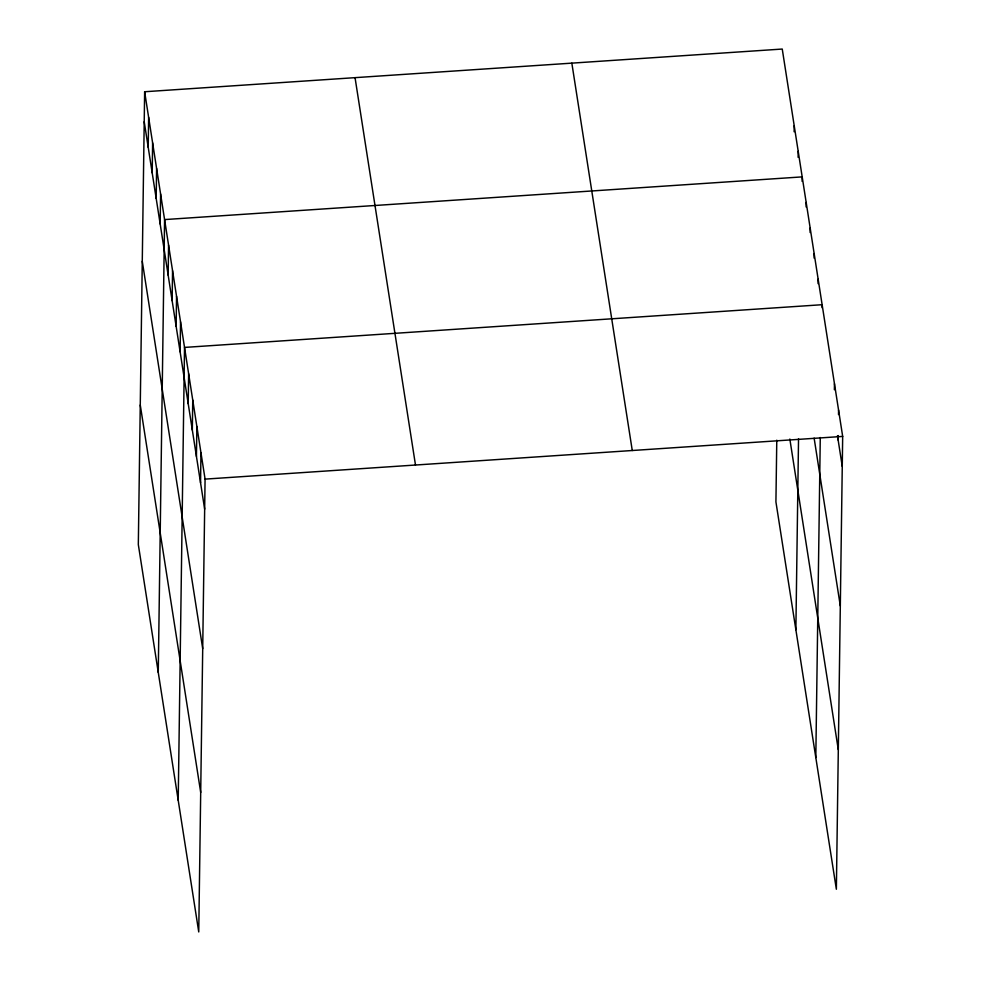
<?xml version="1.0" encoding="UTF-8"?>
<svg xmlns="http://www.w3.org/2000/svg" width="981" height="981" viewBox="0 0 981 981"><rect width="100%" height="100%" fill="white"/><g stroke="black" fill="none" stroke-linecap="round" stroke-linejoin="round"><path stroke-width="1.47" d="M144.636 91.748L138.321 544.578L198.751 931.95L205.078 479.12L144.636 91.748L782.249 49.05L842.679 436.422L836.364 889.252L775.922 501.88L776.78 440.187M148.217 147.309L148.634 117.315M152.202 172.877L152.619 142.883M156.187 198.432L156.604 168.45M160.173 223.999L160.602 194.017M158.26 672.414L164.587 219.585L802.188 176.887L802.127 181.375M168.156 275.134L168.573 245.152M172.141 300.701L172.558 270.719M176.139 326.268L176.555 296.287M180.124 351.836L180.541 321.854M178.211 800.238L184.526 347.421L822.139 304.711L822.09 307.715M188.217 403.743L188.634 373.761M192.325 430.083L192.742 400.101M196.433 456.423L196.862 426.441M200.553 482.762L200.97 452.781M794.132 131.748L794.218 125.752M798.117 157.316L798.203 151.319M795.873 629.704L798.534 438.715M806.112 206.942L806.174 202.454M810.11 232.509L810.171 228.021M814.095 258.077L814.156 253.576M818.08 283.644L818.142 279.144M815.812 757.54L820.275 437.514M834.377 389.739L834.463 383.743M838.154 440.064L838.215 435.564M838.51 414.583L838.571 410.083M205.078 479.12L842.679 436.422M837.467 435.674L842.262 466.404M814.132 438.139L840.312 605.939M789.84 439.034L838.301 749.705M571.837 63.14L632.267 450.512M355.048 77.658L415.49 465.031M144.219 121.742L204.661 509.114M142.27 261.277L202.711 648.649M140.271 405.043L200.7 792.415"/></g></svg>
